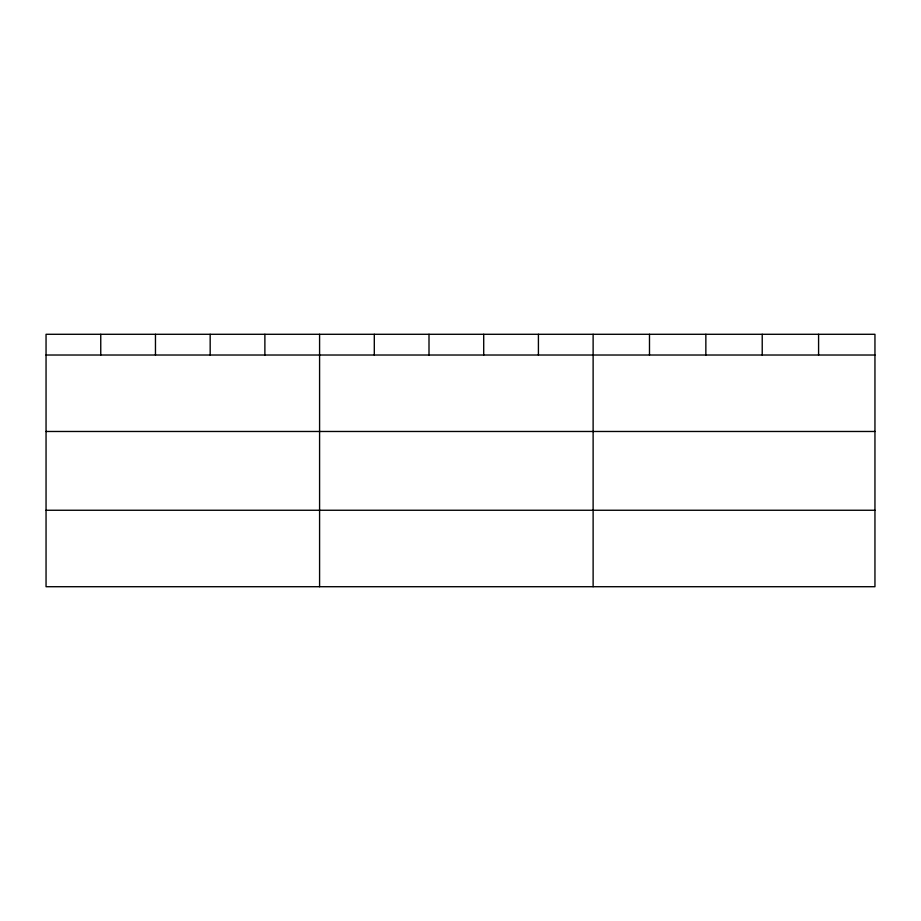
<?xml version="1.0" encoding="UTF-8"?>
<svg xmlns="http://www.w3.org/2000/svg" width="921" height="921" viewBox="0 0 921 921"><rect width="100%" height="100%" fill="white"/><g stroke="black" fill="none" stroke-linecap="round" stroke-linejoin="round"><path stroke-width="1.38" d="M874.95 431.477L874.95 334.288L46.05 334.288L46.05 586.712L874.95 586.712L874.95 431.477L46.05 431.477M46.05 355.022L874.95 355.022M46.05 510.257L874.95 510.257M818.585 334.288L818.585 355.022M762.22 334.288L762.22 355.022M705.854 334.288L705.854 355.022M649.489 334.288L649.489 355.022M593.124 334.288L593.124 586.712M538.417 334.288L538.417 355.022M483.709 334.288L483.709 355.022M429.002 334.288L429.002 355.022M374.294 334.288L374.294 355.022M319.587 334.288L319.587 586.712M264.88 334.288L264.88 355.022M210.172 334.288L210.172 355.022M155.465 334.288L155.465 355.022M100.757 334.288L100.757 355.022"/></g></svg>
